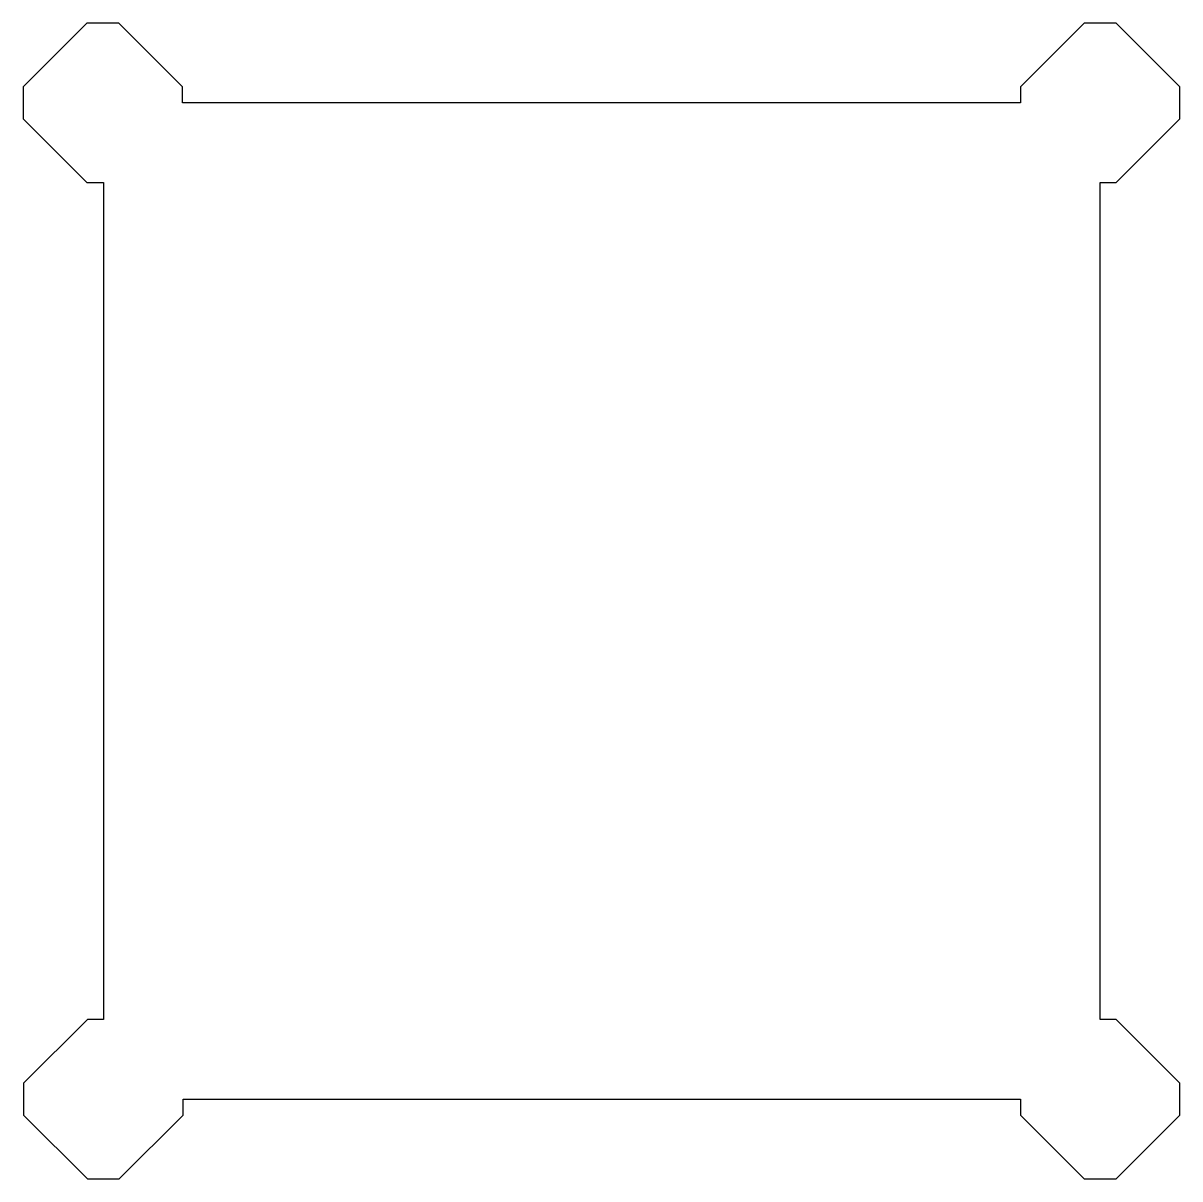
# Model space of a CAD drawing. Header units: millimetres. Extents: x 0 to 58.1, y -58 to 0.
import ezdxf

# ---------------------------------------------------------------- set-up
doc = ezdxf.new("R2010")
doc.units = ezdxf.units.MM
doc.layers.get('0').update_dxf_attribs({"linetype": 'CONTINUOUS'})

msp = doc.modelspace()

# ---------------------------------------------------------------- linework, layer by layer
msp.add_lwpolyline([(8.035, -4.035), (8.035, -3.235), (4.835, -0.035), (3.235, -0.035), (0.035, -3.235), (0.035, -4.835), (3.235, -8.035), (4.06, -8.035), (4.06, -50.035), (3.26, -50.035), (0.06, -53.235), (0.06, -54.835), (3.26, -58.035), (4.86, -58.035), (8.06, -54.835), (8.06, -54.035), (50.06, -54.035), (50.06, -54.835), (53.26, -58.035), (54.86, -58.035), (58.06, -54.835), (58.06, -53.235), (54.86, -50.035), (54.06, -50.035), (54.06, -8.035), (54.86, -8.035), (58.06, -4.835), (58.06, -3.235), (54.86, -0.035), (53.26, -0.035), (50.06, -3.235), (50.06, -4.035)], close=True)

doc.saveas('drawing.dxf')
